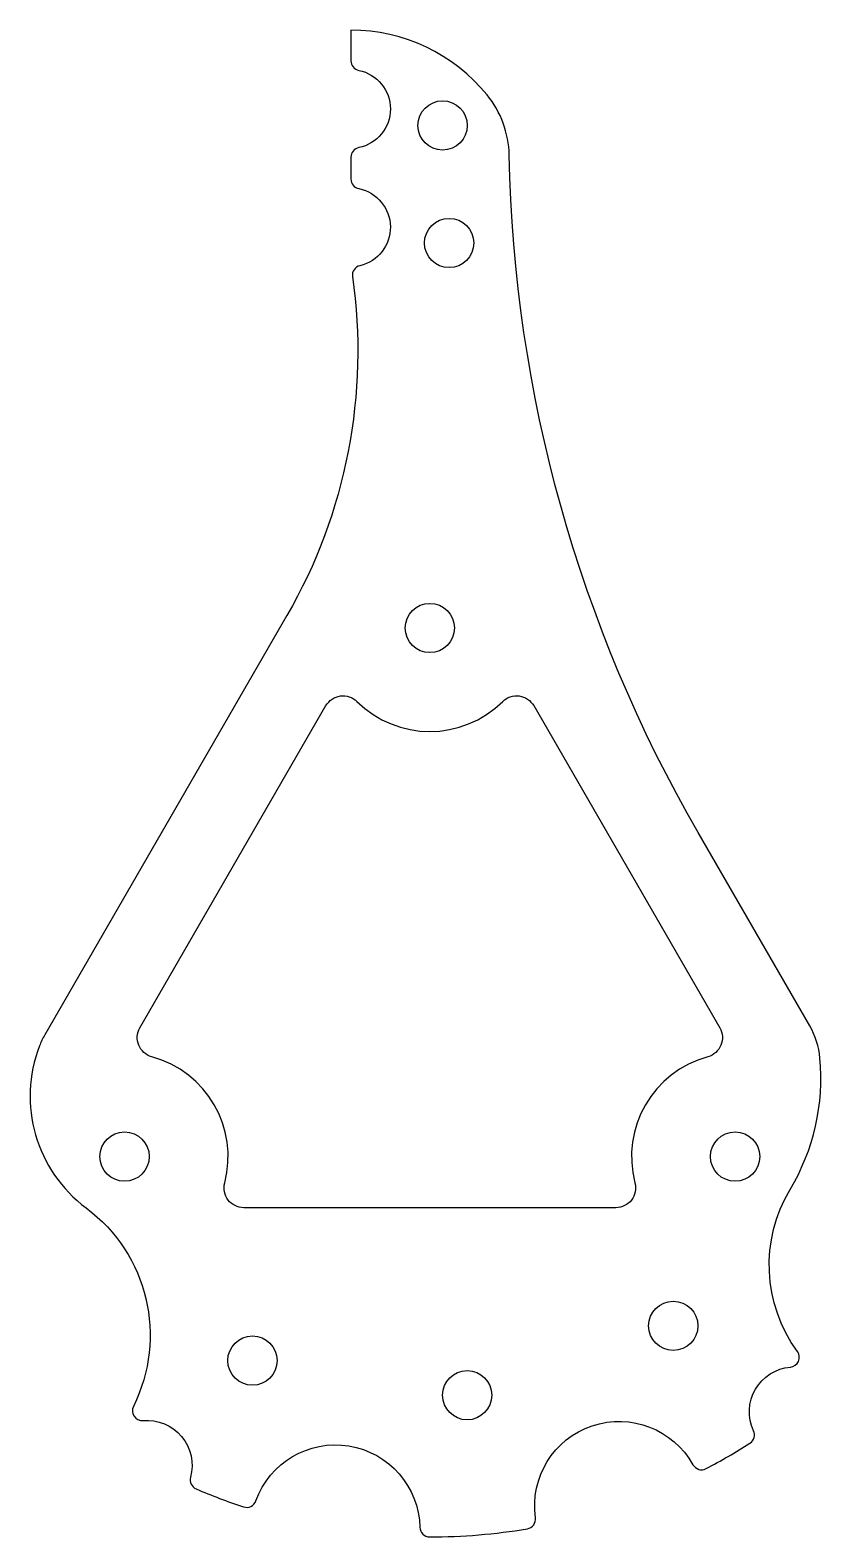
# Model space of a CAD drawing. Header units: inches. Extents: x -1.01 to 0.99, y -1.5 to 2.32.
import ezdxf

# ---------------------------------------------------------------- set-up
doc = ezdxf.new("R2010")
doc.units = ezdxf.units.IN
doc.header["$MEASUREMENT"] = 0

msp = doc.modelspace()

# ---------------------------------------------------------------- linework, layer by layer
for points in [[(0.9891, -0.2903, 0.108205), (0.9631, -0.2088), (0.6801, 0.2814, -0.126535), (0.2012, 1.9995, 0.167122), (0.1452, 2.1521, 0.225798), (-0.2, 2.3164), (-0.2, 2.2389, 0.356394), (-0.18, 2.2144, -0.816497), (-0.18, 2.0184, 0.356394), (-0.2, 1.9939), (-0.2, 1.9389, 0.356394), (-0.18, 1.9144, -0.804312), (-0.1771, 1.719, 0.388353), (-0.1962, 1.6912, -0.167871), (-0.3623, 0.8319), (-0.9763, -0.2316, 0.038877), (-0.9897, -0.2596, 0.336473), (-0.8711, -0.6705, -0.363316), (-0.7516, -1.1736, 0.588164), (-0.727, -1.2096, -0.524612), (-0.6068, -1.3533, 0.375184), (-0.5925, -1.383, 0.02135), (-0.4724, -1.4285, 0.407036), (-0.441, -1.4132, -0.830914), (-0.0253, -1.4802, 0.407036), (-0.0003, -1.5046, 0.041343), (0.2473, -1.4841, 0.407036), (0.2679, -1.4559, -0.830914), (0.6671, -1.3216, 0.407036), (0.7005, -1.3315, 0.02135), (0.8115, -1.2669, 0.375184), (0.8207, -1.2353, -0.520038), (0.9141, -1.074, 0.583601), (0.9321, -1.0344, -0.300666), (0.9134, -0.6236, 0.159119)], [(0.4717, -0.6698), (-0.4717, -0.6698, -0.491762), (-0.5201, -0.607, 0.411606), (-0.7049, -0.287, -0.491762), (-0.735, -0.2137), (-0.2633, 0.6033, -0.491762), (-0.1848, 0.6139, 0.411606), (0.1848, 0.6139, -0.491762), (0.2633, 0.6033), (0.735, -0.2137, -0.491762), (0.7049, -0.287, 0.411606), (0.5201, -0.607, -0.491762)]]:
    msp.add_lwpolyline(points, format="xyb", close=True)
for centre in [(0.0324, 2.0747), (0.0489, 1.7766), (0, 0.8003), (-0.774, -0.5402), (0.774, -0.5402), (0.6172, -0.9694), (-0.4497, -1.0576), (0.0947, -1.1453)]:
    msp.add_circle(centre, 0.0625)

doc.saveas('drawing.dxf')
